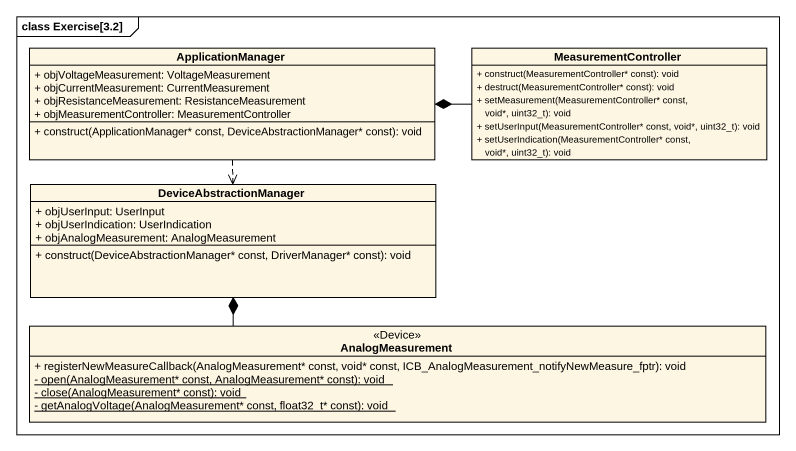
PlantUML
@startuml
mainframe class Exercise[3.2]
hide circle
hide empty members
skinparam classAttributeIconSize 0
class ApplicationManager {
  + objVoltageMeasurement: VoltageMeasurement
  + objCurrentMeasurement: CurrentMeasurement
  + objResistanceMeasurement: ResistanceMeasurement
  + objMeasurementController: MeasurementController
  + construct(ApplicationManager* const, DeviceAbstractionManager* const): void
}
class MeasurementController {
  + construct(MeasurementController* const): void
  + destruct(MeasurementController* const): void
  + setMeasurement(MeasurementController* const, void*, uint32_t): void
  + setUserInput(MeasurementController* const, void*, uint32_t): void
  + setUserIndication(MeasurementController* const, void*, uint32_t): void
}
class DeviceAbstractionManager {
  + objUserInput: UserInput
  + objUserIndication: UserIndication
  + objAnalogMeasurement: AnalogMeasurement
  + construct(DeviceAbstractionManager* const, DriverManager* const): void
}
class AnalogMeasurement <<Device>> {
  + registerNewMeasureCallback(AnalogMeasurement* const, void* const, ICB_AnalogMeasurement_notifyNewMeasure_fptr): void
  {static} - open(AnalogMeasurement* const, AnalogMeasurement* const): void
  {static} - close(AnalogMeasurement* const): void
  {static} - getAnalogVoltage(AnalogMeasurement* const, float32_t* const): void
}
ApplicationManager ..> DeviceAbstractionManager
MeasurementController -left-* ApplicationManager
AnalogMeasurement -up-* DeviceAbstractionManager
@enduml
